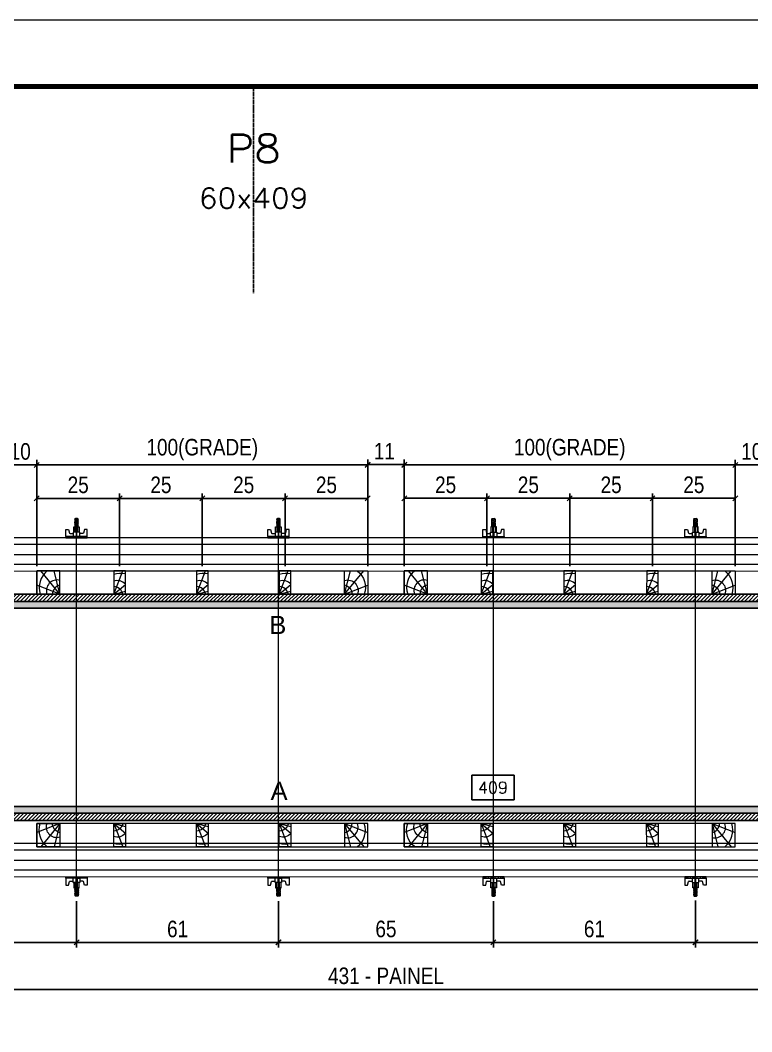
# Model space of a CAD drawing. Extents: x 14400 to 27878, y -21631 to 6985.
# Drawn here: x 19801 to 20243, y 2928 to 3539 of the extents above; entities that cross this region are included whole.
import ezdxf
from ezdxf.enums import TextEntityAlignment as Align

# ---------------------------------------------------------------- set-up
doc = ezdxf.new("R2010")
doc.units = 0
doc.linetypes.add('DASHED', pattern=[0.75, 0.5, -0.25])
doc.linetypes.add('HIDDEN', pattern=[0.375, 0.25, -0.125])
for name, color, linetype in [('CHAPA', 1, 'Continuous'), ('COTA', 241, 'Continuous'), ('SARRAFO', 251, 'Continuous'), ('Texto de Titulo', 7, 'Continuous'), ('Texto Qtd Sarr', 242, 'Continuous'), ('TEXTO_GERAL', 7, 'Continuous')]:
    doc.layers.add(name, color=color, linetype=linetype)
for name, color, linetype, lineweight in [('Folhas', 255, 'Continuous', 9), ('Hachura', 251, 'Continuous', 9), ('Madeira', 126, 'Continuous', 18), ('Perfil Metálico', 224, 'Continuous', 18), ('SARRAFO DE PRESSAO', 251, 'DASHED', 9), ('Texto Seção', 7, 'Continuous', 15)]:
    doc.layers.add(name, color=color, linetype=linetype, lineweight=lineweight)
doc.styles.add('ARIAL', font='arial.ttf')
doc.styles.add('COTA TECNICA 2X', font='techl___.ttf', dxfattribs={"height": 10})
doc.styles.add('ROMANS', font='romans.shx')
doc.dimstyles.new('SECAO PILAR', dxfattribs={"dimtxt": 10, "dimasz": 3, "dimexe": 3, "dimexo": 3, "dimgap": 3, "dimtad": 1, "dimdec": 1, "dimlfac": 0.5, "dimzin": 12, "dimdsep": 46, "dimtxsty": 'COTA TECNICA 2X', "dimblk1": 'OBLIQUE', "dimblk2": 'OBLIQUE', "dimsah": 1, "dimcen": 0.9, "dimclrd": 256, "dimclre": 256, "dimclrt": 256, "dimadec": 1, "dimazin": 3, "dimtfac": 1, "dimtdec": 1, "dimtmove": 0, "dimatfit": 3, "dimfxl": 1, "dimtolj": 1, "dimtzin": 12, "dimarcsym": 0})
doc.dimstyles.new('SECÇÃO 2', dxfattribs={"dimtxt": 7, "dimasz": 6, "dimexe": 0.18, "dimexo": 2, "dimgap": -4, "dimtad": 3, "dimdec": 1, "dimlfac": 0.5, "dimzin": 12, "dimdsep": 46, "dimtxsty": 'ROMANS', "dimblk": 'ARCHTICK', "dimcen": 0.09, "dimse1": 1, "dimse2": 1, "dimsd1": 1, "dimsd2": 1, "dimclrd": 180, "dimclre": 5, "dimclrt": 1, "dimadec": 0, "dimazin": 3, "dimtfac": 1, "dimtdec": 1, "dimtofl": 0, "dimtmove": 0, "dimatfit": 3, "dimldrblk": 'ARCHTICK', "dimfxl": 1, "dimtolj": 1, "dimtzin": 0, "dimarcsym": 0})

# ---------------------------------------------------------------- blocks, each defined once
blk = doc.blocks.new('9999999999')
at = {"layer": 'Folhas'}
blk.add_lwpolyline([(98138.98, 34190.21), (99623.98, 34190.21), (99623.98, 35240.21), (98138.98, 35240.21)], close=True, dxfattribs=at)
at = {"layer": 'Folhas', "color": 30, "const_width": 3}
blk.add_lwpolyline([(98213.98, 34230.21), (99583.98, 34230.21), (99583.98, 35200.21), (98213.98, 35200.21)], close=True, dxfattribs=at)
blk = doc.blocks.new('*D1005')
at = {"layer": 'COTA', "color": 180, "lineweight": -2, "transparency": 16777216}
for p, q in [((20099.41, 3082.75), (20073.75, 3082.75)), ((20073.75, 3082.75), (20073.75, 3067.75)), ((20099.41, 3067.75), (20099.41, 3082.75)), ((20073.75, 3067.75), (20099.41, 3067.75))]:
    blk.add_line(p, q, dxfattribs=at)
at = {"layer": 'Defpoints', "color": 0, "transparency": 16777216}
for p in [(19612.97, 3063.75), (20430.97, 3063.75), (20430.97, 3063.75)]:
    blk.add_point(p, dxfattribs=at)
at = {"layer": 'COTA', "color": 1, "transparency": 16777216, "insert": (20086.58, 3075.25), "char_height": 7, "attachment_point": 5, "style": 'ROMANS'}
blk.add_mtext('\\A1;409', dxfattribs=at)
blk = doc.blocks.new('_ArchTick')
at = {"color": 0, "linetype": 'ByBlock', "const_width": 0.15}
blk.add_lwpolyline([(-0.5, -0.5), (0.5, 0.5)], dxfattribs=at)
blk = doc.blocks.new('_Oblique')
at = {"color": 0, "linetype": 'ByBlock', "lineweight": -2}
blk.add_line((-0.5, -0.5), (0.5, 0.5), dxfattribs=at)
blk = doc.blocks.new('*D1006')
at = {"layer": 'COTA', "lineweight": -2, "transparency": 16777216}
for p, q in [((19590.97, 3038.36), (19590.97, 2950.19)), ((20452.97, 3038.4), (20452.97, 2950.19)), ((19590.97, 2953.19), (20452.97, 2953.19))]:
    blk.add_line(p, q, dxfattribs=at)
at = {"layer": 'Defpoints', "color": 0, "transparency": 16777216}
for p in [(19590.97, 3041.36), (20452.97, 3041.4), (20452.97, 2953.19)]:
    blk.add_point(p, dxfattribs=at)
at = {"layer": 'COTA', "lineweight": -2, "transparency": 16777216, "xscale": 3, "yscale": 3, "zscale": 3, "rotation": 180}
blk.add_blockref('_Oblique', (19590.97, 2953.19), dxfattribs=at)
at = {"layer": 'COTA', "lineweight": -2, "transparency": 16777216, "xscale": 3, "yscale": 3, "zscale": 3}
blk.add_blockref('_Oblique', (20452.97, 2953.19), dxfattribs=at)
at = {"layer": 'COTA', "transparency": 16777216, "insert": (20021.97, 2961.41), "char_height": 10, "attachment_point": 5, "style": 'COTA TECNICA 2X'}
blk.add_mtext('\\A1;431 - PAINEL', dxfattribs=at)
blk = doc.blocks.new('titulo1')
at = {"layer": 'Defpoints', "color": 252, "linetype": 'HIDDEN', "ltscale": 2}
blk.add_line((0, 0), (0, 125), dxfattribs=at)
at = {"layer": 'Defpoints', "style": 'ROMANS', "oblique": 15}
blk.add_attdef('FOLHA', text='', height=10, dxfattribs=at).set_placement((0, 15.58), align=Align.MIDDLE_CENTER)
at = {"layer": 'Texto Qtd Sarr', "color": 3, "style": 'ROMANS', "oblique": 15}
for tag, height, p in [('TITULO', 17, (0, 71.45)), ('SEÇÃO', 12, (0, 41.55))]:
    blk.add_attdef(tag, text='', height=height, dxfattribs=at).set_placement(p, align=Align.MIDDLE_CENTER)
blk = doc.blocks.new('C')
at = {"layer": 'Hachura', "color": 0}
for p, q in [((0, 3.22), (0, -3.22)), ((0.45, 3.22), (0, 3.22)), ((0.46, 3.16), (0, 3.16)), ((0.45, -3.23), (0.45, 3.22)), ((0.45, 3.22), (2.58, 3.22)), ((2.58, 3.22), (2.58, 2.39)), ((0.46, 3.05), (0, 3.05)), ((0.46, 2.88), (0, 2.88)), ((0, 2.75), (0, -1.16)), ((0.46, 2.65), (0, 2.65)), ((0.46, 2.23), (0, 2.23)), ((0.46, 1.51), (0, 1.51)), ((0.39, 0.49), (0.17, 0.49)), ((1.74, 0.97), (0.45, 0.97)), ((1.45, 0.1), (0.45, 0.1)), ((1.35, 1.94), (1.35, 0.96)), ((2.58, 2.39), (1.47, 2.09)), ((1.74, -0.97), (1.74, 0.97)), ((1.74, 0.97), (1.74, 0.84)), ((1.74, 0.97), (1.74, 0.84)), ((1.74, 0.84), (3.35, 0.84)), ((3.35, 0.45), (1.74, 0.45)), ((3.32, 0.84), (3.32, -0.84)), ((3.35, 0.84), (3.35, -0.84)), ((3.68, 0.45), (3.35, 0.45)), ((3.84, -0.52), (3.35, 0.45)), ((3.35, 0.06), (3.67, -0.57)), ((3.68, 0.45), (4.16, -0.52)), ((3.72, 0.5), (4.25, -0.57)), ((4.37, -0.55), (3.83, 0.53)), ((4.15, 0.45), (3.93, 0.45)), ((4.42, -0.52), (3.93, 0.45)), ((4.15, 0.45), (4.26, 0.45)), ((4.26, 0.45), (4.74, -0.52)), ((4.3, 0.5), (4.83, -0.57)), ((4.95, -0.55), (4.41, 0.53)), ((4.51, 0.45), (4.84, 0.45)), ((5, -0.52), (4.51, 0.45)), ((4.84, 0.45), (5.32, -0.52)), ((4.88, 0.5), (5.41, -0.57)), ((5.53, -0.55), (4.99, 0.53)), ((5.58, -0.52), (5.09, 0.45)), ((5.42, 0.45), (5.09, 0.45)), ((5.58, -0.52), (5.09, 0.45)), ((5.42, 0.45), (5.74, -0.19)), ((5.46, 0.5), (5.74, -0.07)), ((5.74, 0.19), (5.57, 0.53)), ((5.74, 0.32), (5.68, 0.45)), ((5.68, 0.45), (5.74, 0.45)), ((5.74, 0.45), (5.9, 0.29)), ((5.74, 0.45), (5.74, -0.52)), ((5.9, -0.36), (5.9, 0.29)), ((0.45, 0), (0, 0)), ((0.46, -1.52), (0, -1.52)), ((0.46, -2.23), (0, -2.23)), ((0.46, -2.65), (0, -2.65)), ((0.46, -2.88), (0, -2.88)), ((0.46, -3.05), (0, -3.05)), ((0.08, -0.48), (0.29, -0.48)), ((0.29, -0.48), (0.4, -0.48)), ((0.45, 0), (0.45, -0.97)), ((0.45, -0.16), (1.45, -0.16)), ((0.45, -0.65), (0.45, -0.32)), ((0.45, -3.23), (0.45, -0.65)), ((0.45, -0.97), (1.74, -0.97)), ((1.35, -1.94), (1.35, -0.97)), ((2.58, -2.39), (1.47, -2.1)), ((3.35, -0.32), (1.74, -0.32)), ((3.35, -0.84), (1.74, -0.84)), ((2.58, -3.23), (2.58, -2.39)), ((3.35, -0.07), (3.58, -0.52)), ((3.35, -0.52), (3.58, -0.52)), ((3.84, -0.52), (4.16, -0.52)), ((4.42, -0.52), (4.74, -0.52)), ((4.63, -0.52), (4.74, -0.52)), ((5, -0.52), (5.32, -0.52)), ((5.58, -0.52), (5.74, -0.52)), ((5.74, -0.52), (5.9, -0.36)), ((5.74, -0.52), (5.74, -0.52)), ((0.46, -3.16), (0, -3.16)), ((0, -3.22), (2.57, -3.22))]:
    blk.add_line(p, q, dxfattribs=at)
for centre, radius, start, end in [((1.52, 1.94), 0.161, 104.7436, 180), ((1.44, -0.03), 0.129, 272.695, 87.305), ((3.81, 0.39), 0.143, 25.5688, 154.4312), ((4.39, 0.39), 0.143, 25.5688, 154.4312), ((4.97, 0.39), 0.143, 25.5688, 154.4312), ((5.55, 0.39), 0.143, 25.5688, 154.4312), ((0.17, -0.37), 0.174, 221.744, 317.8592), ((1.52, -1.94), 0.161, 180, 255.2564), ((3.71, -0.4), 0.174, 222.1408, 318.256), ((4.29, -0.4), 0.174, 222.1408, 318.256), ((4.87, -0.4), 0.174, 222.1408, 318.256), ((5.45, -0.4), 0.174, 222.1408, 318.256), ((5.61, -0.4), 0.174, 317.8592, 318.256)]:
    blk.add_arc(centre, radius, start, end, dxfattribs=at)
blk = doc.blocks.new('*D1029')
at = {"layer": 'COTA', "lineweight": -2, "transparency": 16777216}
for p, q in [((19713.04, 3006.58), (19713.04, 2978.61)), ((19835.04, 3006.58), (19835.04, 2978.61)), ((19713.04, 2981.61), (19835.04, 2981.61))]:
    blk.add_line(p, q, dxfattribs=at)
at = {"layer": 'Defpoints', "color": 0, "transparency": 16777216}
for p in [(19713.04, 3009.58), (19835.04, 3009.58), (19835.04, 2981.61)]:
    blk.add_point(p, dxfattribs=at)
at = {"layer": 'COTA', "lineweight": -2, "transparency": 16777216, "xscale": 3, "yscale": 3, "zscale": 3, "rotation": 180}
blk.add_blockref('_Oblique', (19713.04, 2981.61), dxfattribs=at)
at = {"layer": 'COTA', "lineweight": -2, "transparency": 16777216, "xscale": 3, "yscale": 3, "zscale": 3}
blk.add_blockref('_Oblique', (19835.04, 2981.61), dxfattribs=at)
at = {"layer": 'COTA', "transparency": 16777216, "insert": (19774.04, 2989.71), "char_height": 10, "attachment_point": 5, "style": 'COTA TECNICA 2X'}
blk.add_mtext('\\A1;61', dxfattribs=at)
blk = doc.blocks.new('PONTALETE')
at = {"layer": 'Madeira'}
for q in [(2.71, 7), (7, 5.76), (7, 1.74)]:
    blk.add_line((0, 0), q, dxfattribs=at)
blk.add_lwpolyline([(0, 0), (7, 0), (7, 7), (0, 7)], close=True, dxfattribs=at)
for centre, radius, start, end in [((2.04, 0.06), 6.23, 37.2818, 109.0913), ((1.09, 0.9), 3.19, 343.603, 109.9847), ((-0.21, -0.78), 3.09, 14.6322, 86.0383)]:
    blk.add_arc(centre, radius, start, end, dxfattribs=at)
blk = doc.blocks.new('MEIO PONTALETE')
at = {"layer": 'Madeira'}
for q in [(2.71, 7), (3.5, 2.88), (3.5, 0.87)]:
    blk.add_line((0, 0), q, dxfattribs=at)
blk.add_lwpolyline([(0, 0), (3.5, 0), (3.5, 7), (0, 7)], close=True, dxfattribs=at)
for centre, radius, start, end in [((2.04, 0.06), 6.23, 76.4499, 109.0913), ((1.09, 0.9), 3.19, 40.9063, 109.9847), ((-0.21, -0.78), 3.09, 14.6322, 86.0383)]:
    blk.add_arc(centre, radius, start, end, dxfattribs=at)
blk = doc.blocks.new('*D1014')
at = {"layer": 'COTA', "lineweight": -2, "transparency": 16777216}
for p, q in [((19790.94, 3209.05), (19790.94, 3273.22)), ((19810.97, 3209.16), (19810.97, 3273.22)), ((19790.94, 3270.22), (19810.97, 3270.22))]:
    blk.add_line(p, q, dxfattribs=at)
at = {"layer": 'Defpoints', "color": 0, "transparency": 16777216}
for p in [(19810.97, 3270.22), (19790.94, 3206.05), (19810.97, 3206.16)]:
    blk.add_point(p, dxfattribs=at)
at = {"layer": 'COTA', "lineweight": -2, "transparency": 16777216, "xscale": 3, "yscale": 3, "zscale": 3, "rotation": 180}
blk.add_blockref('_Oblique', (19790.94, 3270.22), dxfattribs=at)
at = {"layer": 'COTA', "lineweight": -2, "transparency": 16777216, "xscale": 3, "yscale": 3, "zscale": 3}
blk.add_blockref('_Oblique', (19810.97, 3270.22), dxfattribs=at)
at = {"layer": 'COTA', "transparency": 16777216, "insert": (19800.95, 3278.32), "char_height": 10, "attachment_point": 5, "style": 'COTA TECNICA 2X'}
blk.add_mtext('\\A1;10', dxfattribs=at)
blk = doc.blocks.new('*D1015')
at = {"layer": 'COTA', "lineweight": -2, "transparency": 16777216}
for p, q in [((19810.97, 3209.11), (19810.97, 3253.04)), ((19860.97, 3209.1), (19860.97, 3253.04)), ((19810.97, 3250.04), (19860.97, 3250.04))]:
    blk.add_line(p, q, dxfattribs=at)
at = {"layer": 'Defpoints', "color": 0, "transparency": 16777216}
for p in [(19860.97, 3250.04), (19810.97, 3206.11), (19860.97, 3206.1)]:
    blk.add_point(p, dxfattribs=at)
at = {"layer": 'COTA', "lineweight": -2, "transparency": 16777216, "xscale": 3, "yscale": 3, "zscale": 3, "rotation": 180}
blk.add_blockref('_Oblique', (19810.97, 3250.04), dxfattribs=at)
at = {"layer": 'COTA', "lineweight": -2, "transparency": 16777216, "xscale": 3, "yscale": 3, "zscale": 3}
blk.add_blockref('_Oblique', (19860.97, 3250.04), dxfattribs=at)
at = {"layer": 'COTA', "transparency": 16777216, "insert": (19835.97, 3258.15), "char_height": 10, "attachment_point": 5, "style": 'COTA TECNICA 2X'}
blk.add_mtext('\\A1;25', dxfattribs=at)
blk = doc.blocks.new('*D1016')
at = {"layer": 'COTA', "lineweight": -2, "transparency": 16777216}
for p, q in [((19810.97, 3209.11), (19810.97, 3273.23)), ((20010.96, 3209.09), (20010.96, 3273.23)), ((20010.96, 3270.23), (19810.97, 3270.23))]:
    blk.add_line(p, q, dxfattribs=at)
at = {"layer": 'Defpoints', "color": 0, "transparency": 16777216}
for p in [(19810.97, 3270.23), (19810.97, 3206.11), (20010.96, 3206.09)]:
    blk.add_point(p, dxfattribs=at)
at = {"layer": 'COTA', "lineweight": -2, "transparency": 16777216, "xscale": 3, "yscale": 3, "zscale": 3, "rotation": 180}
blk.add_blockref('_Oblique', (19810.97, 3270.23), dxfattribs=at)
at = {"layer": 'COTA', "lineweight": -2, "transparency": 16777216, "xscale": 3, "yscale": 3, "zscale": 3}
blk.add_blockref('_Oblique', (20010.96, 3270.23), dxfattribs=at)
at = {"layer": 'COTA', "transparency": 16777216, "insert": (19910.97, 3279.45), "char_height": 10, "attachment_point": 5, "style": 'COTA TECNICA 2X'}
blk.add_mtext('\\A1;100(GRADE)', dxfattribs=at)
blk = doc.blocks.new('*D1017')
at = {"layer": 'COTA', "lineweight": -2, "transparency": 16777216}
for p, q in [((19860.97, 3209.1), (19860.97, 3253.04)), ((19910.97, 3209.1), (19910.97, 3253.04)), ((19860.97, 3250.04), (19910.97, 3250.04))]:
    blk.add_line(p, q, dxfattribs=at)
at = {"layer": 'Defpoints', "color": 0, "transparency": 16777216}
for p in [(19910.97, 3250.04), (19860.97, 3206.1), (19910.97, 3206.1)]:
    blk.add_point(p, dxfattribs=at)
at = {"layer": 'COTA', "lineweight": -2, "transparency": 16777216, "xscale": 3, "yscale": 3, "zscale": 3, "rotation": 180}
blk.add_blockref('_Oblique', (19860.97, 3250.04), dxfattribs=at)
at = {"layer": 'COTA', "lineweight": -2, "transparency": 16777216, "xscale": 3, "yscale": 3, "zscale": 3}
blk.add_blockref('_Oblique', (19910.97, 3250.04), dxfattribs=at)
at = {"layer": 'COTA', "transparency": 16777216, "insert": (19885.97, 3258.15), "char_height": 10, "attachment_point": 5, "style": 'COTA TECNICA 2X'}
blk.add_mtext('\\A1;25', dxfattribs=at)
blk = doc.blocks.new('*D1018')
at = {"layer": 'COTA', "lineweight": -2, "transparency": 16777216}
for p, q in [((19910.97, 3209.1), (19910.97, 3253.04)), ((19960.97, 3209.1), (19960.97, 3253.04)), ((19910.97, 3250.04), (19960.97, 3250.04))]:
    blk.add_line(p, q, dxfattribs=at)
at = {"layer": 'Defpoints', "color": 0, "transparency": 16777216}
for p in [(19960.97, 3250.04), (19910.97, 3206.1), (19960.97, 3206.1)]:
    blk.add_point(p, dxfattribs=at)
at = {"layer": 'COTA', "lineweight": -2, "transparency": 16777216, "xscale": 3, "yscale": 3, "zscale": 3, "rotation": 180}
blk.add_blockref('_Oblique', (19910.97, 3250.04), dxfattribs=at)
at = {"layer": 'COTA', "lineweight": -2, "transparency": 16777216, "xscale": 3, "yscale": 3, "zscale": 3}
blk.add_blockref('_Oblique', (19960.97, 3250.04), dxfattribs=at)
at = {"layer": 'COTA', "transparency": 16777216, "insert": (19935.97, 3258.15), "char_height": 10, "attachment_point": 5, "style": 'COTA TECNICA 2X'}
blk.add_mtext('\\A1;25', dxfattribs=at)
blk = doc.blocks.new('*D1019')
at = {"layer": 'COTA', "lineweight": -2, "transparency": 16777216}
for p, q in [((19960.97, 3209.1), (19960.97, 3253.04)), ((20010.96, 3209.1), (20010.96, 3253.04)), ((19960.97, 3250.04), (20010.96, 3250.04))]:
    blk.add_line(p, q, dxfattribs=at)
at = {"layer": 'Defpoints', "color": 0, "transparency": 16777216}
for p in [(20010.96, 3250.04), (19960.97, 3206.1), (20010.96, 3206.1)]:
    blk.add_point(p, dxfattribs=at)
at = {"layer": 'COTA', "lineweight": -2, "transparency": 16777216, "xscale": 3, "yscale": 3, "zscale": 3, "rotation": 180}
blk.add_blockref('_Oblique', (19960.97, 3250.04), dxfattribs=at)
at = {"layer": 'COTA', "lineweight": -2, "transparency": 16777216, "xscale": 3, "yscale": 3, "zscale": 3}
blk.add_blockref('_Oblique', (20010.96, 3250.04), dxfattribs=at)
at = {"layer": 'COTA', "transparency": 16777216, "insert": (19985.97, 3258.15), "char_height": 10, "attachment_point": 5, "style": 'COTA TECNICA 2X'}
blk.add_mtext('\\A1;25', dxfattribs=at)
blk = doc.blocks.new('*D1020')
at = {"layer": 'COTA', "lineweight": -2, "transparency": 16777216}
for p, q in [((20232.96, 3209.14), (20232.96, 3273.23)), ((20252.97, 3209.11), (20252.97, 3273.23)), ((20232.96, 3270.23), (20252.97, 3270.23))]:
    blk.add_line(p, q, dxfattribs=at)
at = {"layer": 'Defpoints', "color": 0, "transparency": 16777216}
for p in [(20252.97, 3270.23), (20232.96, 3206.14), (20252.97, 3206.11)]:
    blk.add_point(p, dxfattribs=at)
at = {"layer": 'COTA', "lineweight": -2, "transparency": 16777216, "xscale": 3, "yscale": 3, "zscale": 3, "rotation": 180}
blk.add_blockref('_Oblique', (20232.96, 3270.23), dxfattribs=at)
at = {"layer": 'COTA', "lineweight": -2, "transparency": 16777216, "xscale": 3, "yscale": 3, "zscale": 3}
blk.add_blockref('_Oblique', (20252.97, 3270.23), dxfattribs=at)
at = {"layer": 'COTA', "transparency": 16777216, "insert": (20242.97, 3278.34), "char_height": 10, "attachment_point": 5, "style": 'COTA TECNICA 2X'}
blk.add_mtext('\\A1;10', dxfattribs=at)
blk = doc.blocks.new('*D1030')
at = {"layer": 'COTA', "lineweight": -2, "transparency": 16777216}
for p, q in [((19835.04, 3006.58), (19835.04, 2978.61)), ((19957.03, 3006.58), (19957.03, 2978.61)), ((19835.04, 2981.61), (19957.03, 2981.61))]:
    blk.add_line(p, q, dxfattribs=at)
at = {"layer": 'Defpoints', "color": 0, "transparency": 16777216}
for p in [(19835.04, 3009.58), (19957.03, 3009.58), (19957.03, 2981.61)]:
    blk.add_point(p, dxfattribs=at)
at = {"layer": 'COTA', "lineweight": -2, "transparency": 16777216, "xscale": 3, "yscale": 3, "zscale": 3, "rotation": 180}
blk.add_blockref('_Oblique', (19835.04, 2981.61), dxfattribs=at)
at = {"layer": 'COTA', "lineweight": -2, "transparency": 16777216, "xscale": 3, "yscale": 3, "zscale": 3}
blk.add_blockref('_Oblique', (19957.03, 2981.61), dxfattribs=at)
at = {"layer": 'COTA', "transparency": 16777216, "insert": (19896.04, 2989.71), "char_height": 10, "attachment_point": 5, "style": 'COTA TECNICA 2X'}
blk.add_mtext('\\A1;61', dxfattribs=at)
blk = doc.blocks.new('*D1026')
at = {"layer": 'COTA', "lineweight": -2, "transparency": 16777216}
for p, q in [((20209, 3006.9), (20209, 2978.61)), ((20331.04, 3006.58), (20331.04, 2978.61)), ((20209, 2981.61), (20331.04, 2981.61))]:
    blk.add_line(p, q, dxfattribs=at)
at = {"layer": 'Defpoints', "color": 0, "transparency": 16777216}
for p in [(20209, 3009.9), (20331.04, 3009.58), (20331.04, 2981.61)]:
    blk.add_point(p, dxfattribs=at)
at = {"layer": 'COTA', "lineweight": -2, "transparency": 16777216, "xscale": 3, "yscale": 3, "zscale": 3, "rotation": 180}
blk.add_blockref('_Oblique', (20209, 2981.61), dxfattribs=at)
at = {"layer": 'COTA', "lineweight": -2, "transparency": 16777216, "xscale": 3, "yscale": 3, "zscale": 3}
blk.add_blockref('_Oblique', (20331.04, 2981.61), dxfattribs=at)
at = {"layer": 'COTA', "transparency": 16777216, "insert": (20270.02, 2989.71), "char_height": 10, "attachment_point": 5, "style": 'COTA TECNICA 2X'}
blk.add_mtext('\\A1;61', dxfattribs=at)
blk = doc.blocks.new('*D1031')
at = {"layer": 'COTA', "lineweight": -2, "transparency": 16777216}
for p, q in [((19956.97, 3006.58), (19956.97, 2978.61)), ((20086.9, 3006.58), (20086.9, 2978.61)), ((19956.97, 2981.61), (20086.9, 2981.61))]:
    blk.add_line(p, q, dxfattribs=at)
at = {"layer": 'Defpoints', "color": 0, "transparency": 16777216}
for p in [(19956.97, 3009.58), (20086.9, 3009.58), (20086.9, 2981.61)]:
    blk.add_point(p, dxfattribs=at)
at = {"layer": 'COTA', "lineweight": -2, "transparency": 16777216, "xscale": 3, "yscale": 3, "zscale": 3, "rotation": 180}
blk.add_blockref('_Oblique', (19956.97, 2981.61), dxfattribs=at)
at = {"layer": 'COTA', "lineweight": -2, "transparency": 16777216, "xscale": 3, "yscale": 3, "zscale": 3}
blk.add_blockref('_Oblique', (20086.9, 2981.61), dxfattribs=at)
at = {"layer": 'COTA', "transparency": 16777216, "insert": (20021.93, 2989.72), "char_height": 10, "attachment_point": 5, "style": 'COTA TECNICA 2X'}
blk.add_mtext('\\A1;65', dxfattribs=at)
blk = doc.blocks.new('*D1075')
at = {"layer": 'COTA', "lineweight": -2, "transparency": 16777216}
for p, q in [((20010.96, 3209.38), (20010.96, 3273.48)), ((20032.99, 3209.35), (20032.99, 3273.48)), ((20010.96, 3270.48), (20032.99, 3270.48))]:
    blk.add_line(p, q, dxfattribs=at)
at = {"layer": 'Defpoints', "color": 0, "transparency": 16777216}
for p in [(20032.99, 3270.48), (20010.96, 3206.38), (20032.99, 3206.35)]:
    blk.add_point(p, dxfattribs=at)
at = {"layer": 'COTA', "lineweight": -2, "transparency": 16777216, "xscale": 3, "yscale": 3, "zscale": 3, "rotation": 180}
blk.add_blockref('_Oblique', (20010.96, 3270.48), dxfattribs=at)
at = {"layer": 'COTA', "lineweight": -2, "transparency": 16777216, "xscale": 3, "yscale": 3, "zscale": 3}
blk.add_blockref('_Oblique', (20032.99, 3270.48), dxfattribs=at)
at = {"layer": 'COTA', "transparency": 16777216, "insert": (20020.97, 3278.54), "char_height": 10, "attachment_point": 5, "style": 'COTA TECNICA 2X'}
blk.add_mtext('\\A1;11', dxfattribs=at)
blk = doc.blocks.new('*D1076')
at = {"layer": 'COTA', "lineweight": -2, "transparency": 16777216}
for p, q in [((20032.99, 3209.13), (20032.99, 3253.06)), ((20082.99, 3209.12), (20082.99, 3253.06)), ((20032.99, 3250.06), (20082.99, 3250.06))]:
    blk.add_line(p, q, dxfattribs=at)
at = {"layer": 'Defpoints', "color": 0, "transparency": 16777216}
for p in [(20082.99, 3250.06), (20032.99, 3206.13), (20082.99, 3206.12)]:
    blk.add_point(p, dxfattribs=at)
at = {"layer": 'COTA', "lineweight": -2, "transparency": 16777216, "xscale": 3, "yscale": 3, "zscale": 3, "rotation": 180}
blk.add_blockref('_Oblique', (20032.99, 3250.06), dxfattribs=at)
at = {"layer": 'COTA', "lineweight": -2, "transparency": 16777216, "xscale": 3, "yscale": 3, "zscale": 3}
blk.add_blockref('_Oblique', (20082.99, 3250.06), dxfattribs=at)
at = {"layer": 'COTA', "transparency": 16777216, "insert": (20057.99, 3258.17), "char_height": 10, "attachment_point": 5, "style": 'COTA TECNICA 2X'}
blk.add_mtext('\\A1;25', dxfattribs=at)
blk = doc.blocks.new('*D1077')
at = {"layer": 'COTA', "lineweight": -2, "transparency": 16777216}
for p, q in [((20032.99, 3209.13), (20032.99, 3273.25)), ((20232.98, 3209.1), (20232.98, 3273.25)), ((20232.98, 3270.25), (20032.99, 3270.25))]:
    blk.add_line(p, q, dxfattribs=at)
at = {"layer": 'Defpoints', "color": 0, "transparency": 16777216}
for p in [(20032.99, 3270.25), (20032.99, 3206.13), (20232.98, 3206.1)]:
    blk.add_point(p, dxfattribs=at)
at = {"layer": 'COTA', "lineweight": -2, "transparency": 16777216, "xscale": 3, "yscale": 3, "zscale": 3, "rotation": 180}
blk.add_blockref('_Oblique', (20032.99, 3270.25), dxfattribs=at)
at = {"layer": 'COTA', "lineweight": -2, "transparency": 16777216, "xscale": 3, "yscale": 3, "zscale": 3}
blk.add_blockref('_Oblique', (20232.98, 3270.25), dxfattribs=at)
at = {"layer": 'COTA', "transparency": 16777216, "insert": (20132.98, 3279.47), "char_height": 10, "attachment_point": 5, "style": 'COTA TECNICA 2X'}
blk.add_mtext('\\A1;100(GRADE)', dxfattribs=at)
blk = doc.blocks.new('*D1078')
at = {"layer": 'COTA', "lineweight": -2, "transparency": 16777216}
for p, q in [((20082.99, 3209.12), (20082.99, 3253.06)), ((20132.99, 3209.12), (20132.99, 3253.06)), ((20082.99, 3250.06), (20132.99, 3250.06))]:
    blk.add_line(p, q, dxfattribs=at)
at = {"layer": 'Defpoints', "color": 0, "transparency": 16777216}
for p in [(20132.99, 3250.06), (20082.99, 3206.12), (20132.99, 3206.12)]:
    blk.add_point(p, dxfattribs=at)
at = {"layer": 'COTA', "lineweight": -2, "transparency": 16777216, "xscale": 3, "yscale": 3, "zscale": 3, "rotation": 180}
blk.add_blockref('_Oblique', (20082.99, 3250.06), dxfattribs=at)
at = {"layer": 'COTA', "lineweight": -2, "transparency": 16777216, "xscale": 3, "yscale": 3, "zscale": 3}
blk.add_blockref('_Oblique', (20132.99, 3250.06), dxfattribs=at)
at = {"layer": 'COTA', "transparency": 16777216, "insert": (20107.99, 3258.17), "char_height": 10, "attachment_point": 5, "style": 'COTA TECNICA 2X'}
blk.add_mtext('\\A1;25', dxfattribs=at)
blk = doc.blocks.new('*D1079')
at = {"layer": 'COTA', "lineweight": -2, "transparency": 16777216}
for p, q in [((20132.99, 3209.12), (20132.99, 3253.06)), ((20182.99, 3209.12), (20182.99, 3253.06)), ((20132.99, 3250.06), (20182.99, 3250.06))]:
    blk.add_line(p, q, dxfattribs=at)
at = {"layer": 'Defpoints', "color": 0, "transparency": 16777216}
for p in [(20182.99, 3250.06), (20132.99, 3206.12), (20182.99, 3206.12)]:
    blk.add_point(p, dxfattribs=at)
at = {"layer": 'COTA', "lineweight": -2, "transparency": 16777216, "xscale": 3, "yscale": 3, "zscale": 3, "rotation": 180}
blk.add_blockref('_Oblique', (20132.99, 3250.06), dxfattribs=at)
at = {"layer": 'COTA', "lineweight": -2, "transparency": 16777216, "xscale": 3, "yscale": 3, "zscale": 3}
blk.add_blockref('_Oblique', (20182.99, 3250.06), dxfattribs=at)
at = {"layer": 'COTA', "transparency": 16777216, "insert": (20157.99, 3258.17), "char_height": 10, "attachment_point": 5, "style": 'COTA TECNICA 2X'}
blk.add_mtext('\\A1;25', dxfattribs=at)
blk = doc.blocks.new('*D1080')
at = {"layer": 'COTA', "lineweight": -2, "transparency": 16777216}
for p, q in [((20182.99, 3209.12), (20182.99, 3253.06)), ((20232.98, 3209.12), (20232.98, 3253.06)), ((20182.99, 3250.06), (20232.98, 3250.06))]:
    blk.add_line(p, q, dxfattribs=at)
at = {"layer": 'Defpoints', "color": 0, "transparency": 16777216}
for p in [(20232.98, 3250.06), (20182.99, 3206.12), (20232.98, 3206.12)]:
    blk.add_point(p, dxfattribs=at)
at = {"layer": 'COTA', "lineweight": -2, "transparency": 16777216, "xscale": 3, "yscale": 3, "zscale": 3, "rotation": 180}
blk.add_blockref('_Oblique', (20182.99, 3250.06), dxfattribs=at)
at = {"layer": 'COTA', "lineweight": -2, "transparency": 16777216, "xscale": 3, "yscale": 3, "zscale": 3}
blk.add_blockref('_Oblique', (20232.98, 3250.06), dxfattribs=at)
at = {"layer": 'COTA', "transparency": 16777216, "insert": (20207.98, 3258.17), "char_height": 10, "attachment_point": 5, "style": 'COTA TECNICA 2X'}
blk.add_mtext('\\A1;25', dxfattribs=at)
blk = doc.blocks.new('*D1081')
at = {"layer": 'COTA', "lineweight": -2, "transparency": 16777216}
for p, q in [((20086.9, 3006.58), (20086.9, 2978.61)), ((20208.9, 3006.58), (20208.9, 2978.61)), ((20086.9, 2981.61), (20208.9, 2981.61))]:
    blk.add_line(p, q, dxfattribs=at)
at = {"layer": 'Defpoints', "color": 0, "transparency": 16777216}
for p in [(20086.9, 3009.58), (20208.9, 3009.58), (20208.9, 2981.61)]:
    blk.add_point(p, dxfattribs=at)
at = {"layer": 'COTA', "lineweight": -2, "transparency": 16777216, "xscale": 3, "yscale": 3, "zscale": 3, "rotation": 180}
blk.add_blockref('_Oblique', (20086.9, 2981.61), dxfattribs=at)
at = {"layer": 'COTA', "lineweight": -2, "transparency": 16777216, "xscale": 3, "yscale": 3, "zscale": 3}
blk.add_blockref('_Oblique', (20208.9, 2981.61), dxfattribs=at)
at = {"layer": 'COTA', "transparency": 16777216, "insert": (20147.9, 2989.71), "char_height": 10, "attachment_point": 5, "style": 'COTA TECNICA 2X'}
blk.add_mtext('\\A1;61', dxfattribs=at)

msp = doc.modelspace()

# ---------------------------------------------------------------- hatches: boundary and pattern name
at = {"layer": 'Hachura'}
h = msp.add_hatch(dxfattribs=at)
h.set_pattern_fill('ANSI31', color=256, scale=0.5, angle=180, style=0)
h.set_pattern_definition([(225, (10499.0154, -19737.2582), (1.12253202, -1.12253202), [])])
h.paths.add_polyline_path([(20292.95, 3192.28), (20292.97, 3187.88), (19590.95, 3187.74), (19590.95, 3192.14)])
h = msp.add_hatch(color=256, dxfattribs=at)
h.dxf.hatch_style = 1
h.paths.add_polyline_path([(20452.97, 3183.75), (20452.97, 3187.75), (19590.97, 3187.75), (19590.97, 3183.75)])
h = msp.add_hatch(color=256, dxfattribs=at)
h.dxf.hatch_style = 1
h.paths.add_polyline_path([(20452.97, 3063.75), (20452.97, 3059.75), (19590.97, 3059.75), (19590.97, 3063.75)])
h = msp.add_hatch(dxfattribs=at)
h.set_pattern_fill('ANSI31', color=256, scale=0.5, angle=180, style=0)
h.set_pattern_definition([(225, (10499.0154, -19869.6582), (1.12253202, -1.12253202), [])])
h.paths.add_polyline_path([(20292.95, 3059.88), (20292.97, 3055.48), (19590.97, 3055.35), (19590.97, 3059.75)])

# ---------------------------------------------------------------- linework, layer by layer
at = {"layer": 'CHAPA'}
for points in [[(20452.97, 3183.75), (20452.97, 3187.75), (19590.97, 3187.75), (19590.97, 3183.75)], [(20452.97, 3063.75), (20452.97, 3059.75), (19590.97, 3059.75), (19590.97, 3063.75)]]:
    msp.add_lwpolyline(points, close=True, dxfattribs=at)
at = {"layer": 'Hachura'}
for p, q in [((19834.97, 3010.58), (19834.97, 3233.12)), ((19956.97, 3010.58), (19956.97, 3233.12)), ((20086.97, 3010.58), (20086.97, 3233.12)), ((20208.97, 3010.58), (20208.97, 3233.12)), ((19560.48, 3216.15), (20480, 3216.17)), ((19560.48, 3031.35), (20480, 3031.4))]:
    msp.add_line(p, q, dxfattribs=at)
at = {"layer": 'Madeira'}
for points in [[(19810.96, 3192.14), (19810.97, 3206.14), (20010.96, 3206.14), (20010.95, 3192.14)], [(20032.97, 3192.15), (20032.99, 3206.15), (20232.98, 3206.15), (20232.96, 3192.15)], [(19810.96, 3053.46), (19810.97, 3039.46), (20010.96, 3039.47), (20010.95, 3053.47)], [(20032.97, 3053.45), (20032.99, 3039.45), (20232.98, 3039.45), (20232.96, 3053.45)]]:
    msp.add_lwpolyline(points, close=True, dxfattribs=at)
at = {"layer": 'Perfil Metálico'}
for p, q in [((20488.69, 3222.09), (19555.25, 3222.09)), ((20488.69, 3210.09), (19555.25, 3210.09)), ((20488.69, 3037.35), (19555.25, 3037.35)), ((20488.69, 3025.35), (19555.25, 3025.35))]:
    msp.add_line(p, q, dxfattribs=at)
for points in [[(20488.69, 3206.15), (20488.69, 3226.15), (19555.25, 3226.09), (19555.25, 3206.09)], [(19555.25, 3041.35), (19555.25, 3021.35), (20488.69, 3021.41), (20488.69, 3041.41)]]:
    msp.add_lwpolyline(points, close=True, dxfattribs=at)
at = {"layer": 'SARRAFO'}
for points in [[(19590.97, 3187.75), (20452.97, 3187.75), (20452.95, 3192.15), (19590.97, 3192.15)], [(19590.97, 3187.75), (20452.97, 3187.75), (20452.95, 3192.15), (19590.97, 3192.15)], [(19590.97, 3055.35), (20452.97, 3055.35), (20452.95, 3059.75), (19590.97, 3059.75)], [(19590.97, 3055.35), (20452.97, 3055.35), (20452.95, 3059.75), (19590.97, 3059.75)]]:
    msp.add_lwpolyline(points, close=True, dxfattribs=at)

# ---------------------------------------------------------------- block references
at = {"layer": 'Hachura', "linetype": 'Continuous', "yscale": 2, "zscale": 2}
for p, xscale, rotation in [((19834.93, 3226.12), 2, 90.00000000000001), ((19956.96, 3226.12), 2, 90.00000000000001), ((20086.98, 3226.12), -2, 270), ((20209.01, 3226.12), -2, 270), ((19834.97, 3021.38), -2, 90), ((19956.97, 3021.38), -2, 90), ((20086.97, 3021.38), 2, 270), ((20208.97, 3021.38), 2, 270)]:
    msp.add_blockref('C', p, dxfattribs=dict(at, xscale=xscale, rotation=rotation))
at = {"layer": 'Madeira'}
for name, p, xscale, yscale, zscale, rotation in [('PONTALETE', (19824.96, 3192.13), 2, 2, 2, 89.93708930310329), ('MEIO PONTALETE', (19857.46, 3192.14), 1.999999997962732, 1.999999997962732, 1.999999997962732, 359.9370893031033), ('MEIO PONTALETE', (19907.46, 3192.14), 1.999999997962732, 1.999999997962732, 1.999999997962732, 359.9370893031033), ('MEIO PONTALETE', (19957.46, 3192.14), 1.999999997962732, 1.999999997962732, 1.999999997962732, 359.9370893031033), ('PONTALETE', (19996.95, 3192.15), -2, 2, 2, 269.9370893031033), ('PONTALETE', (20046.97, 3192.15), 2, 2, 2, 89.93708930310329), ('MEIO PONTALETE', (20079.47, 3192.15), 1.999999997962732, 1.999999997962732, 1.999999997962732, 359.9370893031033), ('MEIO PONTALETE', (20129.47, 3192.15), 1.999999997962732, 1.999999997962732, 1.999999997962732, 359.9370893031033), ('MEIO PONTALETE', (20179.47, 3192.15), 1.999999997962732, 1.999999997962732, 1.999999997962732, 359.9370893031033), ('PONTALETE', (20218.96, 3192.17), -2, 2, 2, 269.9370893031033), ('PONTALETE', (19824.96, 3053.47), -2, 2, 2, 90.0629106968967), ('MEIO PONTALETE', (19857.46, 3053.46), -1.999999997962732, 1.999999997962732, 1.999999997962732, 180.0629106968967), ('MEIO PONTALETE', (19907.46, 3053.46), -1.999999997962732, 1.999999997962732, 1.999999997962732, 180.0629106968967), ('MEIO PONTALETE', (19957.46, 3053.46), -1.999999997962732, 1.999999997962732, 1.999999997962732, 180.0629106968967), ('PONTALETE', (19996.95, 3053.45), 2, 2, 2, 270.0629106968967), ('PONTALETE', (20046.97, 3053.46), -2, 2, 2, 90.0629106968967), ('MEIO PONTALETE', (20079.47, 3053.45), -1.999999997962732, 1.999999997962732, 1.999999997962732, 180.0629106968967), ('MEIO PONTALETE', (20129.47, 3053.45), -1.999999997962732, 1.999999997962732, 1.999999997962732, 180.0629106968967), ('MEIO PONTALETE', (20179.47, 3053.45), -1.999999997962732, 1.999999997962732, 1.999999997962732, 180.0629106968967), ('PONTALETE', (20218.96, 3053.44), 2, 2, 2, 270.0629106968967)]:
    msp.add_blockref(name, p, dxfattribs=dict(at, xscale=xscale, yscale=yscale, zscale=zscale, rotation=rotation))
at = {"layer": 'SARRAFO DE PRESSAO', "color": 6, "linetype": 'ByBlock'}
msp.add_blockref('9999999999', (-78957.01, -31701.2), dxfattribs=at)
at = {"layer": 'Texto Seção'}
ref = msp.add_blockref('titulo1', (19941.97, 3374), dxfattribs=at)
ref.add_attrib('TITULO', 'P8', dxfattribs={"layer": 'Texto de Titulo', "color": 7, "height": 17, "style": 'ROMANS', "width": 1.1}).set_placement((19941.97, 3461.5), align=Align.MIDDLE_CENTER)
ref.add_attrib('SEÇÃO', '60x409', dxfattribs={"layer": 'Texto de Titulo', "color": 7, "height": 12, "style": 'ROMANS', "width": 1.1}).set_placement((19941.97, 3431.5), align=Align.MIDDLE_CENTER)

# ---------------------------------------------------------------- texts
at = {"layer": 'TEXTO_GERAL', "style": 'ARIAL'}
for s, p in [('B', (19956.62, 3173.5)), ('A', (19957.37, 3073.27))]:
    msp.add_text(s, height=11, dxfattribs=at).set_placement(p, align=Align.MIDDLE_CENTER)

# ---------------------------------------------------------------- dimensions: what is measured, and where the dimension line sits
at = {"layer": 'COTA'}
for base, p1, p2, dimstyle, picture, middle in [((19810.97, 3270.22), (19790.94, 3206.05), (19810.97, 3206.16), 'SECAO PILAR', '*D1014', (19800.95, 3270.22)), ((20032.99, 3270.48), (20010.96, 3206.38), (20032.99, 3206.35), 'SECAO PILAR', '*D1075', (20020.97, 3270.48)), ((20252.97, 3270.23), (20232.96, 3206.14), (20252.97, 3206.11), 'SECAO PILAR', '*D1020', (20242.97, 3270.23)), ((20430.97, 3063.75), (19612.97, 3063.75), (20430.97, 3063.75), 'SECÇÃO 2', '*D1005', (20086.58, 3063.75))]:
    dim = msp.add_linear_dim(base=base, p1=p1, p2=p2, dimstyle=dimstyle, dxfattribs=at)
    dim.commit()
    dim.dimension.update_dxf_attribs({"geometry": picture, "text_midpoint": middle, "dimtype": 160})
for base, p1, p2, text, picture, middle in [((19810.97, 3270.23), (20010.96, 3206.09), (19810.97, 3206.11), '<>(GRADE)', '*D1016', (19910.97, 3279.45)), ((20032.99, 3270.25), (20232.98, 3206.1), (20032.99, 3206.13), '<>(GRADE)', '*D1077', (20132.98, 3279.47)), ((20452.97, 2953.19), (19590.97, 3041.36), (20452.97, 3041.4), '<> - PAINEL', '*D1006', (20021.97, 2961.41))]:
    dim = msp.add_linear_dim(base=base, p1=p1, p2=p2, text=text, dimstyle='SECAO PILAR', dxfattribs=at)
    dim.commit()
    dim.dimension.update_dxf_attribs({"geometry": picture, "text_midpoint": middle})
for base, p1, p2, picture, middle in [((19860.97, 3250.04), (19810.97, 3206.11), (19860.97, 3206.1), '*D1015', (19835.97, 3258.15)), ((19910.97, 3250.04), (19860.97, 3206.1), (19910.97, 3206.1), '*D1017', (19885.97, 3258.15)), ((19960.97, 3250.04), (19910.97, 3206.1), (19960.97, 3206.1), '*D1018', (19935.97, 3258.15)), ((20010.96, 3250.04), (19960.97, 3206.1), (20010.96, 3206.1), '*D1019', (19985.97, 3258.15)), ((20082.99, 3250.06), (20032.99, 3206.13), (20082.99, 3206.12), '*D1076', (20057.99, 3258.17)), ((20132.99, 3250.06), (20082.99, 3206.12), (20132.99, 3206.12), '*D1078', (20107.99, 3258.17)), ((20182.99, 3250.06), (20132.99, 3206.12), (20182.99, 3206.12), '*D1079', (20157.99, 3258.17)), ((20232.98, 3250.06), (20182.99, 3206.12), (20232.98, 3206.12), '*D1080', (20207.98, 3258.17)), ((19835.04, 2981.61), (19713.04, 3009.58), (19835.04, 3009.58), '*D1029', (19774.04, 2989.71)), ((19957.03, 2981.61), (19835.04, 3009.58), (19957.03, 3009.58), '*D1030', (19896.04, 2989.71)), ((20086.9, 2981.61), (19956.97, 3009.58), (20086.9, 3009.58), '*D1031', (20021.93, 2989.72)), ((20208.9, 2981.61), (20086.9, 3009.58), (20208.9, 3009.58), '*D1081', (20147.9, 2989.71)), ((20331.04, 2981.61), (20209, 3009.9), (20331.04, 3009.58), '*D1026', (20270.02, 2989.71))]:
    dim = msp.add_linear_dim(base=base, p1=p1, p2=p2, dimstyle='SECAO PILAR', dxfattribs=at)
    dim.commit()
    dim.dimension.update_dxf_attribs({"geometry": picture, "text_midpoint": middle})

doc.saveas('drawing.dxf')
